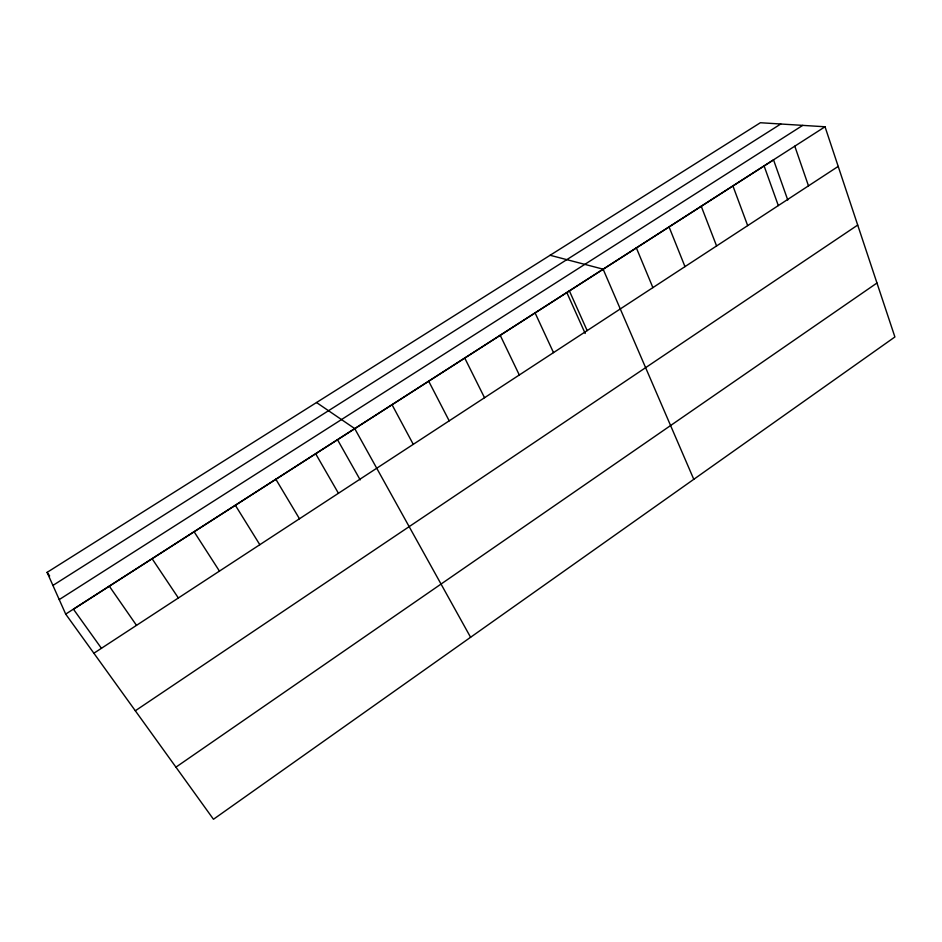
<?xml version="1.0" encoding="UTF-8"?>
<svg xmlns="http://www.w3.org/2000/svg" width="942" height="942" viewBox="0 0 942 942"><rect width="100%" height="100%" fill="white"/><g stroke="black" fill="none" stroke-linecap="round" stroke-linejoin="round"><path stroke-width="1.41" d="M175.93 767.153L876.967 283.012M135.318 710.763L857.703 225.067M93.882 653.23L838.203 166.416M65.693 614.102L825.027 126.77L894.9 336.965L213.469 819.269L65.693 614.102L47.1 572.371L760.371 122.731L825.027 126.77M59.228 599.595L802.725 125.38M52.917 585.429L780.765 124.003M550.104 255.27L603.127 269.176L693.783 479.313M316.524 402.528L354.722 428.598L470.588 637.287M47.1 572.371L49.655 575.939M101.489 648.379L73.464 609.227L773.547 159.905L787.771 200.022M109.284 586.124L136.496 625.358M152.074 558.665L178.356 597.982M194.076 531.7L219.451 571.111M235.323 505.23L259.815 544.7M275.841 479.231L299.474 518.771M315.629 453.691L338.437 493.278M337.53 439.749L360.197 479.902M392.013 404.671L413.267 444.341M428.669 381.145L449.193 420.838M464.724 357.995L484.529 397.724M500.19 335.246L519.301 374.987M535.068 312.862L553.507 352.614M569.368 290.842L587.16 330.607M566.837 292.573L585.194 333.48M636.345 247.852L652.888 287.616M669.044 226.869L684.975 266.621M701.225 206.227L716.579 245.956M732.9 185.892L747.677 225.609M764.08 165.874L778.316 205.58M794.789 146.175L808.483 185.845"/></g></svg>
